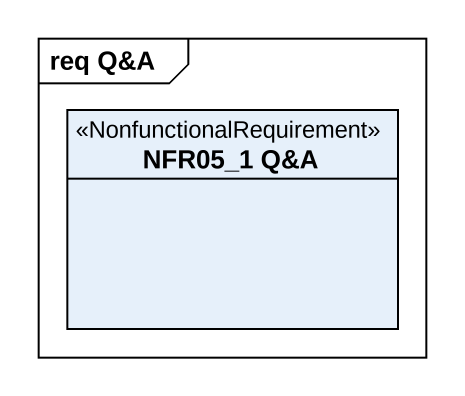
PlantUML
@startuml
mainframe req Q&A
hide circle
hide empty members
class "NFR05_1 Q&A" as NFR05_1_Q_A <<NonfunctionalRequirement>>
@enduml
